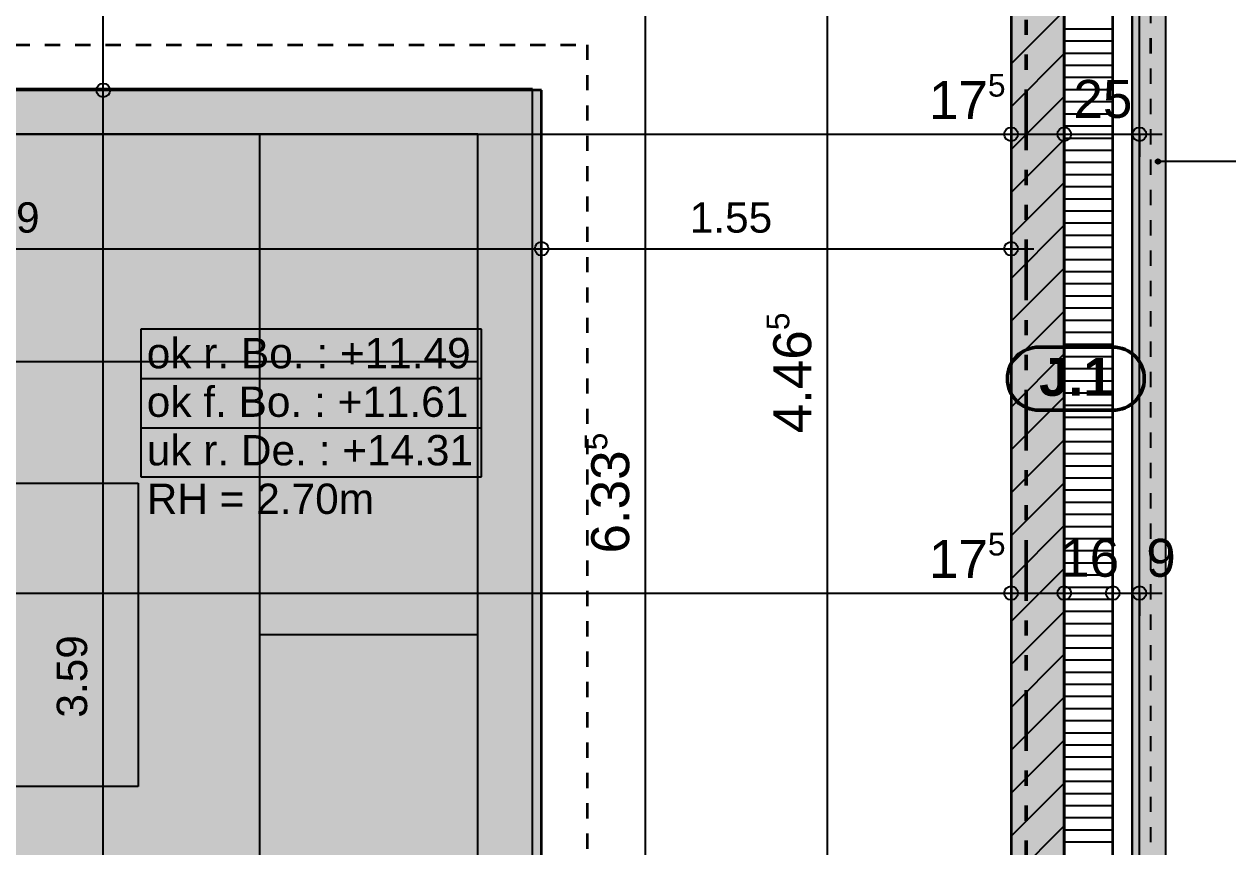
# Model space of a CAD drawing. Header units: centimetres. Extents: x 0.3 to 84.3, y 0.3 to 59.7.
# Drawn here: x 55.86 to 63.8, y 16.6 to 22.03 of the extents above; entities that cross this region are included whole.
import ezdxf

# ---------------------------------------------------------------- set-up
doc = ezdxf.new("R2010")
doc.units = ezdxf.units.CM
for name, pattern in [('AUSGEZOGEN', [0]), ('LINIE_17', [0.05, 0, -0.05]), ('LINIE_23', [0.79, 0.4, -0.13, 0, -0.13, 0, -0.13]), ('PUNKT', [6.35, 0, -6.35]), ('RAND', [44.45, 12.7, -6.35, 12.7, -6.35, 0, -6.35]), ('VERDECKT', [9.525, 6.35, -3.175])]:
    doc.linetypes.add(name, pattern=pattern)
for name, color, linetype, lineweight in [('Allgemein', 7, 'AUSGEZOGEN', 35), ('Bauachsen grob', 7, 'RAND', 25), ('Daemmung', 7, 'AUSGEZOGEN', 35), ('Decke', 7, 'AUSGEZOGEN', 35), ('Fuellflaeche tragende Wände MW', 7, 'AUSGEZOGEN', 25), ('Holz Fassadenverkleidung', 7, 'AUSGEZOGEN', 35), ('Konstruktion oben', 7, 'VERDECKT', 25), ('Spengler', 7, 'AUSGEZOGEN', 35), ('Text Koten', 7, 'AUSGEZOGEN', 50), ('Text Werkplan Ausfuehrung', 7, 'AUSGEZOGEN', 50), ('Unterkonstruktion', 7, 'AUSGEZOGEN', 35), ('Vermassung Decke', 180, 'VERDECKT', 50), ('Wand Mauerwerk tragend', 7, 'AUSGEZOGEN', 35), ('Werkplan- Ausfuehrungsmasse', 7, 'AUSGEZOGEN', 25)]:
    doc.layers.add(name, color=color, linetype=linetype, lineweight=lineweight)
doc.layers.add('Moebel', color=7, linetype='AUSGEZOGEN', lineweight=25, true_color=0xababab)
doc.styles.add('ARIAL', font='ARIAL.TTF')

msp = doc.modelspace()

# ---------------------------------------------------------------- hatches: boundary and pattern name
at = {"layer": 'Allgemein', "linetype": 'AUSGEZOGEN', "lineweight": 25}
h = msp.add_hatch(color=32, dxfattribs=at)
h.paths.add_polyline_path([(63.168, 27.434), (63.168, 15.698), (63.216, 15.698), (63.216, 27.434)])
h.paths.add_polyline_path([(63.216, 42.154), (63.168, 42.154), (63.168, 38.894), (63.216, 38.894)])
h.paths.add_polyline_path([(63.216, 36.334), (63.168, 36.334), (63.168, 29.994), (63.216, 29.994)])
h.paths.add_polyline_path([(63.216, 44.714), (63.216, 47.612), (63.168, 47.612), (63.168, 44.714)])
at = {"layer": 'Decke', "linetype": 'AUSGEZOGEN', "lineweight": 35, "true_color": 0xedf5de}
msp.add_hatch(color=7, dxfattribs=at).paths.add_polyline_path([(52.1, 21.589), (52.1, 14.409), (59.275, 14.409), (59.275, 21.589)])
at = {"layer": 'Fuellflaeche tragende Wände MW', "linetype": 'AUSGEZOGEN', "lineweight": 25}
h = msp.add_hatch(color=254, dxfattribs=at)
h.paths.add_polyline_path([(62.72, 39.014), (62.72, 42.034), (62.37, 42.034), (62.37, 39.014)])
h.paths.add_polyline_path([(62.37, 27.314), (62.37, 15.818), (62.72, 15.818), (62.72, 27.314)])
h.paths.add_polyline_path([(62.37, 36.214), (62.37, 30.114), (62.72, 30.114), (62.72, 36.214)])
h.paths.add_polyline_path([(62.37, 47.164), (62.37, 44.834), (62.72, 44.834), (62.72, 47.164)])
at = {"layer": 'Holz Fassadenverkleidung', "linetype": 'AUSGEZOGEN', "lineweight": 25, "true_color": 0xfafafa}
msp.add_hatch(color=7, dxfattribs=at).paths.add_polyline_path([(63.216, 15.698), (63.388, 15.698), (63.388, 27.434), (63.216, 27.434)])
at = {"layer": 'Text Koten', "linetype": 'AUSGEZOGEN', "lineweight": 25, "true_color": 0xf1f1f1}
msp.add_hatch(color=7, dxfattribs=at).paths.add_polyline_path([(56.6317, 20.0131), (56.6317, 19.0398), (58.8784, 19.0398), (58.8784, 20.0131)])
at = {"layer": 'Text Werkplan Ausfuehrung', "linetype": 'AUSGEZOGEN', "lineweight": 25}
for points in [[(63.3251, 21.1118), (63.3251, 21.1268), (63.323, 21.1193)], [(63.3305, 21.1064), (63.3305, 21.1322), (63.3251, 21.1268)], [(63.3305, 21.1064), (63.3251, 21.1268), (63.3251, 21.1118)], [(63.338, 21.1043), (63.338, 21.1343), (63.3305, 21.1322)], [(63.338, 21.1043), (63.3305, 21.1322), (63.3305, 21.1064)], [(63.3455, 21.1064), (63.3455, 21.1322), (63.338, 21.1343)], [(63.3455, 21.1064), (63.338, 21.1343), (63.338, 21.1043)], [(63.3509, 21.1118), (63.3509, 21.1268), (63.3455, 21.1322)], [(63.3509, 21.1118), (63.3455, 21.1322), (63.3455, 21.1064)], [(63.3509, 21.1268), (63.3509, 21.1118), (63.353, 21.1193)]]:
    msp.add_hatch(color=7, dxfattribs=at).paths.add_polyline_path(points)

# ---------------------------------------------------------------- linework, layer by layer
at = {"layer": 'Allgemein', "color": 7, "linetype": 'AUSGEZOGEN', "lineweight": 25}
for p, q in [((63.168, 27.434), (63.168, 15.698)), ((63.216, 15.698), (63.216, 27.434))]:
    msp.add_line(p, q, dxfattribs=at)
at = {"layer": 'Bauachsen grob', "color": 32, "linetype": 'LINIE_23', "lineweight": 50, "true_color": 0xc36e14}
msp.add_line((62.47, 1.394), (62.47, 57.974), dxfattribs=at)
at = {"layer": 'Daemmung', "color": 7, "linetype": 'AUSGEZOGEN', "lineweight": 35}
for p, q in [((63.04, 15.698), (63.04, 27.434)), ((62.72, 27.314), (62.72, 15.818))]:
    msp.add_line(p, q, dxfattribs=at)
at = {"layer": 'Daemmung', "color": 7, "linetype": 'AUSGEZOGEN', "lineweight": 25}
for p, q in [((62.72, 21.994), (63.04, 21.994)), ((62.72, 21.994), (63.04, 21.994)), ((62.72, 21.914), (63.04, 21.914)), ((62.72, 21.834), (63.04, 21.834)), ((62.72, 21.754), (63.04, 21.754)), ((62.72, 21.674), (63.04, 21.674)), ((62.72, 21.674), (63.04, 21.674)), ((62.72, 21.594), (63.04, 21.594)), ((62.72, 21.514), (63.04, 21.514)), ((62.72, 21.434), (63.04, 21.434)), ((62.72, 21.354), (63.04, 21.354)), ((62.72, 21.354), (63.04, 21.354)), ((62.72, 21.274), (63.04, 21.274)), ((62.72, 21.194), (63.04, 21.194)), ((62.72, 21.114), (63.04, 21.114)), ((62.72, 21.034), (63.04, 21.034)), ((62.72, 21.034), (63.04, 21.034)), ((62.72, 20.954), (63.04, 20.954)), ((62.72, 20.874), (63.04, 20.874)), ((62.72, 20.794), (63.04, 20.794)), ((62.72, 20.714), (63.04, 20.714)), ((62.72, 20.714), (63.04, 20.714)), ((62.72, 20.634), (63.04, 20.634)), ((62.72, 20.554), (63.04, 20.554)), ((62.72, 20.474), (63.04, 20.474)), ((62.72, 20.394), (63.04, 20.394)), ((62.72, 20.394), (63.04, 20.394)), ((62.72, 20.314), (63.04, 20.314)), ((62.72, 20.234), (63.04, 20.234)), ((62.72, 20.154), (63.04, 20.154)), ((62.72, 20.074), (63.04, 20.074)), ((62.72, 20.074), (63.04, 20.074)), ((62.72, 19.994), (63.04, 19.994)), ((62.72, 19.914), (63.04, 19.914)), ((62.72, 19.834), (63.04, 19.834)), ((62.72, 19.754), (63.04, 19.754)), ((62.72, 19.754), (63.04, 19.754)), ((62.72, 19.674), (63.04, 19.674)), ((62.72, 19.594), (63.04, 19.594)), ((62.72, 19.514), (63.04, 19.514)), ((62.72, 19.434), (63.04, 19.434)), ((62.72, 19.434), (63.04, 19.434)), ((62.72, 19.354), (63.04, 19.354)), ((62.72, 19.274), (63.04, 19.274)), ((62.72, 19.194), (63.04, 19.194)), ((62.72, 19.114), (63.04, 19.114)), ((62.72, 19.114), (63.04, 19.114)), ((62.72, 19.034), (63.04, 19.034)), ((62.72, 18.954), (63.04, 18.954)), ((62.72, 18.874), (63.04, 18.874)), ((62.72, 18.794), (63.04, 18.794)), ((62.72, 18.794), (63.04, 18.794)), ((62.72, 18.714), (63.04, 18.714)), ((62.72, 18.634), (63.04, 18.634)), ((62.72, 18.554), (63.04, 18.554)), ((62.72, 18.474), (63.04, 18.474)), ((62.72, 18.474), (63.04, 18.474)), ((62.72, 18.394), (63.04, 18.394)), ((62.72, 18.314), (63.04, 18.314)), ((62.72, 18.234), (63.04, 18.234)), ((62.72, 18.154), (63.04, 18.154)), ((62.72, 18.154), (63.04, 18.154)), ((62.72, 18.074), (63.04, 18.074)), ((62.72, 17.994), (63.04, 17.994)), ((62.72, 17.914), (63.04, 17.914)), ((62.72, 17.834), (63.04, 17.834)), ((62.72, 17.834), (63.04, 17.834)), ((62.72, 17.754), (63.04, 17.754)), ((62.72, 17.674), (63.04, 17.674)), ((62.72, 17.594), (63.04, 17.594)), ((62.72, 17.514), (63.04, 17.514)), ((62.72, 17.514), (63.04, 17.514)), ((62.72, 17.434), (63.04, 17.434)), ((62.72, 17.354), (63.04, 17.354)), ((62.72, 17.274), (63.04, 17.274)), ((62.72, 17.194), (63.04, 17.194)), ((62.72, 17.194), (63.04, 17.194)), ((62.72, 17.114), (63.04, 17.114)), ((62.72, 17.034), (63.04, 17.034)), ((62.72, 16.954), (63.04, 16.954)), ((62.72, 16.874), (63.04, 16.874)), ((62.72, 16.874), (63.04, 16.874)), ((62.72, 16.794), (63.04, 16.794)), ((62.72, 16.714), (63.04, 16.714)), ((62.72, 16.634), (63.04, 16.634))]:
    msp.add_line(p, q, dxfattribs=at)
at = {"layer": 'Decke', "color": 92, "linetype": 'LINIE_17', "lineweight": 35, "true_color": 0x00c600}
for p, q in [((51.8, 21.889), (59.5758, 21.889)), ((59.575, 21.889), (59.575, 14.109))]:
    msp.add_line(p, q, dxfattribs=at)
at = {"layer": 'Decke', "color": 92, "linetype": 'RAND', "lineweight": 35, "true_color": 0x00c600}
for p, q in [((59.275, 21.589), (52.1, 21.589)), ((59.275, 14.409), (59.275, 21.589))]:
    msp.add_line(p, q, dxfattribs=at)
at = {"layer": 'Holz Fassadenverkleidung', "color": 7, "linetype": 'LINIE_17', "lineweight": 25}
msp.add_line((63.288, 47.732), (63.288, 10.796), dxfattribs=at)
at = {"layer": 'Konstruktion oben', "color": 7, "linetype": 'PUNKT', "lineweight": 35}
msp.add_line((63.288, 47.732), (63.288, 10.796), dxfattribs=at)
at = {"layer": 'Moebel', "color": 253, "linetype": 'AUSGEZOGEN', "lineweight": 25, "true_color": 0xababab}
for p, q in [((59.215, 21.599), (53.815, 21.599)), ((59.215, 14.399), (59.215, 21.599)), ((58.855, 21.299), (54.115, 21.299)), ((57.415, 21.299), (57.415, 14.699)), ((58.855, 14.699), (58.855, 21.299)), ((58.855, 19.799), (53.815, 19.799)), ((54.615, 18.999), (56.615, 18.999)), ((56.615, 18.999), (56.615, 16.999)), ((58.855, 17.999), (57.415, 17.999)), ((56.615, 16.999), (54.615, 16.999))]:
    msp.add_line(p, q, dxfattribs=at)
at = {"layer": 'Spengler', "color": 7, "linetype": 'AUSGEZOGEN', "lineweight": 25}
msp.add_line((63.388, 27.434), (63.388, 15.698), dxfattribs=at)
at = {"layer": 'Text Koten', "color": 7, "linetype": 'AUSGEZOGEN', "lineweight": 25}
for p, q in [((56.6317, 20.0131), (56.6317, 19.0398)), ((58.8784, 20.0131), (56.6317, 20.0131)), ((58.8784, 19.0398), (58.8784, 20.0131)), ((56.6317, 19.6887), (58.8784, 19.6887)), ((56.6317, 19.3642), (58.8784, 19.3642)), ((56.6317, 19.0398), (58.8784, 19.0398))]:
    msp.add_line(p, q, dxfattribs=at)
at = {"layer": 'Text Werkplan Ausfuehrung', "color": 7, "linetype": 'AUSGEZOGEN', "lineweight": 25}
for p, q in [((63.323, 21.1193), (63.323, 21.1193)), ((63.338, 21.1343), (63.338, 21.1343)), ((64.9273, 21.1193), (63.338, 21.1193)), ((63.353, 21.1193), (63.353, 21.1193)), ((63.338, 21.1043), (63.338, 21.1043))]:
    msp.add_line(p, q, dxfattribs=at)
at = {"layer": 'Text Werkplan Ausfuehrung', "color": 92, "linetype": 'AUSGEZOGEN', "lineweight": 50, "true_color": 0x00b300}
for p, q in [((63.0398, 19.896), (62.5542, 19.896)), ((63.0398, 19.4793), (62.5542, 19.4793))]:
    msp.add_line(p, q, dxfattribs=at)
at = {"layer": 'Text Werkplan Ausfuehrung', "color": 7, "linetype": 'AUSGEZOGEN', "lineweight": 25}
msp.add_circle((63.338, 21.1193), 0.015, dxfattribs=at)
at = {"layer": 'Text Werkplan Ausfuehrung', "color": 92, "linetype": 'AUSGEZOGEN', "lineweight": 50, "true_color": 0x00b300}
for centre, start, end in [((62.5542, 19.6877), 90, 270), ((63.0398, 19.6877), 270, 90)]:
    msp.add_arc(centre, 0.2083, start, end, dxfattribs=at)
at = {"layer": 'Unterkonstruktion', "color": 7, "linetype": 'AUSGEZOGEN', "lineweight": 25}
for p, q in [((63.04, 27.434), (63.04, 15.698)), ((63.168, 15.698), (63.168, 27.434))]:
    msp.add_line(p, q, dxfattribs=at)
at = {"layer": 'Vermassung Decke', "color": 92, "linetype": 'AUSGEZOGEN', "lineweight": 25, "true_color": 0x00c600}
for p, q in [((56.385, 21.589), (56.385, 23.904)), ((56.385, 21.589), (56.235, 21.589)), ((56.385, 21.589), (56.535, 21.589)), ((56.385, 21.589), (56.385, 21.589)), ((56.385, 14.409), (56.385, 21.589)), ((59.275, 20.544), (59.275, 20.694)), ((62.37, 20.544), (62.37, 20.694)), ((52.1, 20.544), (59.275, 20.544)), ((59.275, 20.544), (59.275, 20.394)), ((59.275, 20.544), (59.275, 20.544)), ((59.275, 20.544), (62.37, 20.544)), ((62.37, 20.544), (62.37, 20.394)), ((62.37, 20.544), (62.37, 20.544)), ((62.37, 20.544), (62.52, 20.544))]:
    msp.add_line(p, q, dxfattribs=at)
for centre in [(56.385, 21.589), (59.275, 20.544), (62.37, 20.544)]:
    msp.add_circle(centre, 0.045, dxfattribs=at)
at = {"layer": 'Wand Mauerwerk tragend', "color": 7, "linetype": 'AUSGEZOGEN', "lineweight": 35}
for p, q in [((62.72, 15.818), (62.72, 27.314)), ((62.37, 24.744), (62.37, 15.818))]:
    msp.add_line(p, q, dxfattribs=at)
at = {"layer": 'Wand Mauerwerk tragend', "color": 7, "linetype": 'AUSGEZOGEN', "lineweight": 25}
for p, q in [((62.37, 21.7632), (62.72, 22.1132)), ((62.37, 21.4803), (62.72, 21.8303)), ((62.37, 21.1975), (62.72, 21.5475)), ((62.37, 20.9147), (62.72, 21.2647)), ((62.37, 20.6318), (62.72, 20.9818)), ((62.37, 20.349), (62.72, 20.699)), ((62.37, 20.0661), (62.72, 20.4161)), ((62.37, 19.7833), (62.72, 20.1333)), ((62.37, 19.5004), (62.72, 19.8504)), ((62.37, 19.2176), (62.72, 19.5676)), ((62.37, 18.9348), (62.72, 19.2848)), ((62.37, 18.6519), (62.72, 19.0019)), ((62.37, 18.3691), (62.72, 18.7191)), ((62.37, 18.0862), (62.72, 18.4362)), ((62.37, 17.8034), (62.72, 18.1534)), ((62.37, 17.5205), (62.72, 17.8705)), ((62.37, 17.2377), (62.72, 17.5877)), ((62.37, 16.9549), (62.72, 17.3049)), ((62.37, 16.672), (62.72, 17.022)), ((62.37, 16.3892), (62.72, 16.7392))]:
    msp.add_line(p, q, dxfattribs=at)
at = {"layer": 'Werkplan- Ausfuehrungsmasse', "color": 7, "linetype": 'AUSGEZOGEN', "lineweight": 25}
for p, q in [((59.96, 12.074), (59.96, 24.744)), ((62.37, 21.299), (62.37, 21.449)), ((62.72, 21.299), (62.72, 21.449)), ((63.216, 21.299), (63.216, 21.449)), ((49, 21.299), (62.37, 21.299)), ((62.37, 21.299), (62.37, 21.149)), ((62.37, 21.299), (62.37, 21.299)), ((62.37, 21.299), (62.72, 21.299)), ((62.72, 21.299), (62.72, 21.149)), ((62.72, 21.299), (62.72, 21.299)), ((62.72, 21.299), (63.216, 21.299)), ((63.216, 21.299), (63.216, 21.149)), ((63.216, 21.299), (63.216, 21.299)), ((63.216, 21.299), (63.366, 21.299)), ((62.37, 18.274), (62.37, 18.424)), ((62.72, 18.274), (62.72, 18.424)), ((63.04, 18.274), (63.04, 18.424)), ((63.216, 18.274), (63.216, 18.424)), ((49, 18.274), (62.37, 18.274)), ((62.37, 18.274), (62.37, 18.124)), ((62.37, 18.274), (62.37, 18.274)), ((62.37, 18.274), (62.72, 18.274)), ((62.72, 18.274), (62.72, 18.124)), ((62.72, 18.274), (62.72, 18.274)), ((62.72, 18.274), (63.04, 18.274)), ((63.04, 18.274), (63.04, 18.124)), ((63.04, 18.274), (63.04, 18.274)), ((63.04, 18.274), (63.216, 18.274)), ((63.216, 18.274), (63.216, 18.124)), ((63.216, 18.274), (63.216, 18.274)), ((63.216, 18.274), (63.366, 18.274))]:
    msp.add_line(p, q, dxfattribs=at)
msp.add_lwpolyline([(61.16, 15.818), (61.16, 16.8522), (61.16, 16.8522), (61.16, 24.744)], dxfattribs=at)
for centre in [(62.37, 21.299), (62.72, 21.299), (63.216, 21.299), (62.37, 18.274), (62.72, 18.274), (63.04, 18.274), (63.216, 18.274)]:
    msp.add_circle(centre, 0.045, dxfattribs=at)

# ---------------------------------------------------------------- texts
at = {"layer": 'Text Koten', "color": 7, "linetype": 'AUSGEZOGEN', "lineweight": 35, "char_height": 0.2, "width": 0.1, "attachment_point": 7, "style": 'ARIAL'}
for s, insert in [('ok\\~r.\\~Bo.\\~:\\~+11.49', (56.6717, 19.7531)), ('ok\\~f.\\~Bo.\\~:\\~+11.61', (56.6717, 19.4331)), ('uk\\~r.\\~De.\\~:\\~+14.31', (56.6717, 19.1131)), ('RH\\~=\\~2.70m', (56.6717, 18.7931))]:
    msp.add_mtext(s, dxfattribs=dict(at, insert=insert))
at = {"layer": 'Text Werkplan Ausfuehrung', "color": 92, "linetype": 'AUSGEZOGEN', "lineweight": 50, "true_color": 0x00b300, "insert": (62.5542, 19.571), "char_height": 0.25, "width": 0.125, "attachment_point": 7, "style": 'ARIAL'}
msp.add_mtext('\\fArial|i0|b1|c0|p0;J.1', dxfattribs=at)
at = {"layer": 'Vermassung Decke', "color": 92, "linetype": 'AUSGEZOGEN', "lineweight": 35, "true_color": 0x00c600, "char_height": 0.2, "width": 0.1, "attachment_point": 7, "style": 'ARIAL'}
for s, insert in [('3.59', (55.4217, 20.6475)), ('1.55', (60.2512, 20.6474))]:
    msp.add_mtext(s, dxfattribs=dict(at, insert=insert))
at = {"layer": 'Vermassung Decke', "color": 92, "linetype": 'AUSGEZOGEN', "lineweight": 35, "true_color": 0x00c600, "insert": (56.2815, 17.4532), "char_height": 0.2, "width": 0.1, "attachment_point": 7, "rotation": 90, "style": 'ARIAL'}
msp.add_mtext('3.59', dxfattribs=at)
at = {"layer": 'Werkplan- Ausfuehrungsmasse', "color": 7, "linetype": 'AUSGEZOGEN', "lineweight": 50, "attachment_point": 7, "style": 'ARIAL'}
for s, insert, char_height, width in [('5', (62.2168, 21.5448), 0.15, 0.075), ('17', (61.8284, 21.399), 0.25, 0.125), ('25', (62.7808, 21.4033), 0.25, 0.125), ('5', (62.2168, 18.5198), 0.15, 0.075), ('17', (61.8284, 18.374), 0.25, 0.125), ('16', (62.6938, 18.3783), 0.25, 0.125), ('9', (63.261, 18.3783), 0.25, 0.125)]:
    msp.add_mtext(s, dxfattribs=dict(at, insert=insert, char_height=char_height, width=width))
at = {"layer": 'Werkplan- Ausfuehrungsmasse', "color": 7, "linetype": 'AUSGEZOGEN', "lineweight": 50, "attachment_point": 7, "rotation": 90, "style": 'ARIAL'}
for s, insert, char_height, width in [('5', (60.9099, 20.0068), 0.15, 0.075), ('4.46', (61.0557, 19.3271), 0.25, 0.125), ('5', (59.7097, 19.2148), 0.15, 0.075), ('6.33', (59.8556, 18.5351), 0.25, 0.125)]:
    msp.add_mtext(s, dxfattribs=dict(at, insert=insert, char_height=char_height, width=width))

doc.saveas('drawing.dxf')
